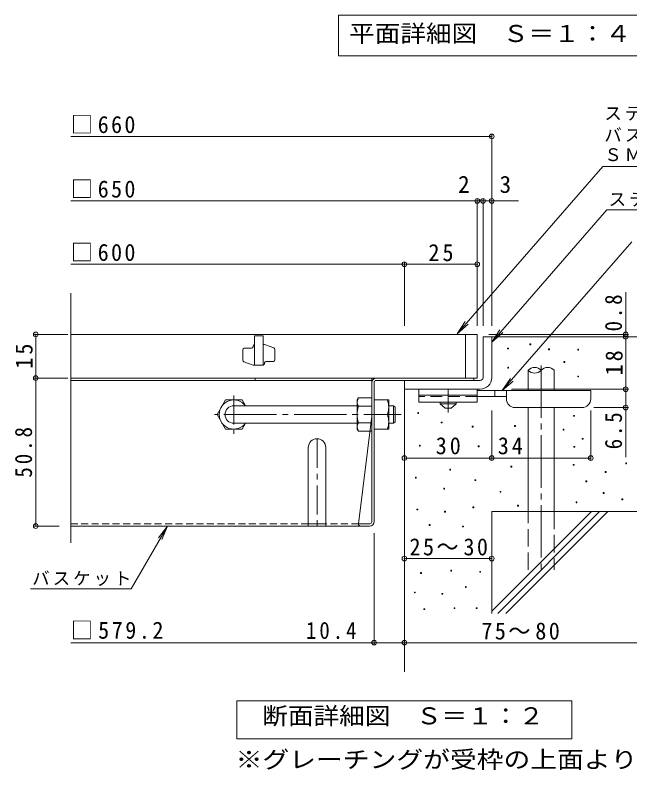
# Model space of a CAD drawing. Units: millimetres on the paper, enlarged 4 times, with parts at other scales. Extents: x -950 to 1126, y -781 to 780.
# Drawn here: x -822 to -400, y -614 to -96 of the extents above; entities that cross this region are included whole.
import ezdxf
from ezdxf.enums import TextEntityAlignment as Align

# ---------------------------------------------------------------- set-up
doc = ezdxf.new("R2010")
doc.units = ezdxf.units.MM
doc.header["$LTSCALE"] = 4
doc.header["$PDMODE"] = 32
doc.header["$PDSIZE"] = 3.2
for name, pattern in [('CHAIN1', [8, 5, -1, 1, -1]), ('CHAIN2', [12, 9, -1, 1, -1]), ('DASHED1', [1.8, 1.2, -0.6]), ('DASHED2', [3, 2, -1]), ('DASHED3', [4, 3, -1])]:
    doc.linetypes.add(name, pattern=pattern)
for name, color, linetype, lineweight in [('A-5_文字', 7, 'Continuous', 9), ('D-0_芯', 7, 'Continuous', 9), ('D-1_躯体', 2, 'Continuous', 9), ('D-2_仕上', 3, 'Continuous', 9), ('D-4_その他', 7, 'Continuous', 9), ('D-5_文字', 7, 'Continuous', 9), ('D-6_寸法', 6, 'Continuous', 9), ('D-7_ハッチ', 2, 'Continuous', 9), ('D-8_記号', 2, 'Continuous', 9), ('D-9_0-HOJO', 4, 'Continuous', 9), ('D-B_7-WAKU-T', 2, 'Continuous', 9)]:
    doc.layers.add(name, color=color, linetype=linetype, lineweight=lineweight)
doc.styles.add('ＭＳ ゴシック', font='')
doc.styles.get('ＭＳ ゴシック').set_extended_font_data('MS Gothic')

msp = doc.modelspace()

# ---------------------------------------------------------------- linework, layer by layer
at = {"layer": 'A-5_文字'}
for p, q in [((-599.913, -96.015), (-389.513, -96.015)), ((-599.913, -96.015), (-599.913, -124.015)), ((-599.913, -124.015), (-389.513, -124.015))]:
    msp.add_line(p, q, dxfattribs=at)
at = {"layer": 'D-0_芯'}
for points in [[(-483.863, -325.217), (-483.863, -324.617), (-483.263, -324.617), (-483.263, -325.217)], [(-468.507, -322.321), (-468.507, -321.721), (-467.907, -321.721), (-467.907, -322.321)], [(-455.654, -325.758), (-455.654, -325.158), (-455.054, -325.158), (-455.054, -325.758)], [(-435.678, -326.03), (-435.678, -325.429), (-435.078, -325.429), (-435.078, -326.03)], [(-445.153, -334.421), (-445.153, -333.821), (-444.553, -333.821), (-444.553, -334.421)], [(-483.799, -338.285), (-483.799, -337.685), (-483.199, -337.685), (-483.199, -338.285)], [(-435.702, -344.397), (-435.702, -343.797), (-435.102, -343.797), (-435.102, -344.397)], [(-545.599, -369.458), (-545.599, -368.858), (-544.999, -368.858), (-544.999, -369.458)], [(-438.504, -371.455), (-438.504, -370.855), (-437.904, -370.855), (-437.904, -371.455)], [(-529.458, -376.005), (-529.458, -375.405), (-528.859, -375.405), (-528.859, -376.005)], [(-479.101, -378.429), (-479.101, -377.829), (-478.502, -377.829), (-478.502, -378.429)], [(-508.141, -378.898), (-508.141, -378.298), (-507.541, -378.298), (-507.541, -378.898)], [(-445.714, -380.883), (-445.714, -380.283), (-445.114, -380.283), (-445.114, -380.883)], [(-432.631, -387.196), (-432.631, -386.596), (-432.031, -386.596), (-432.031, -387.196)], [(-544.439, -391.905), (-544.439, -391.305), (-543.839, -391.305), (-543.839, -391.905)], [(-504.043, -392.3), (-504.043, -391.699), (-503.443, -391.699), (-503.443, -392.3)], [(-438.252, -392.694), (-438.252, -392.094), (-437.652, -392.094), (-437.652, -392.694)], [(-402.669, -404.058), (-402.669, -403.458), (-402.069, -403.458), (-402.069, -404.058)], [(-523.604, -408.367), (-523.604, -407.767), (-523.003, -407.767), (-523.003, -408.367)], [(-481.599, -406.342), (-481.599, -405.742), (-480.999, -405.742), (-480.999, -406.342)], [(-438.82, -405.089), (-438.82, -404.489), (-438.22, -404.489), (-438.22, -405.089)], [(-547.174, -413.924), (-547.174, -413.324), (-546.574, -413.324), (-546.574, -413.924)], [(-416.765, -410.044), (-416.765, -409.444), (-416.165, -409.444), (-416.165, -410.044)], [(-506.261, -415.582), (-506.261, -414.982), (-505.661, -414.982), (-505.661, -415.582)], [(-430.035, -416.323), (-430.035, -415.723), (-429.434, -415.723), (-429.434, -416.323)], [(-527.697, -421.35), (-527.697, -420.75), (-527.097, -420.75), (-527.097, -421.35)], [(-489.041, -423.572), (-489.041, -422.972), (-488.441, -422.972), (-488.441, -423.572)], [(-418.119, -424.391), (-418.119, -423.791), (-417.519, -423.791), (-417.519, -424.391)], [(-405.376, -428.692), (-405.376, -428.092), (-404.776, -428.092), (-404.776, -428.692)], [(-546.208, -435.694), (-546.208, -435.094), (-545.608, -435.094), (-545.608, -435.694)], [(-507.684, -434.276), (-507.684, -433.676), (-507.084, -433.676), (-507.084, -434.276)], [(-476.994, -433.046), (-476.994, -432.446), (-476.394, -432.446), (-476.394, -433.046)], [(-436.833, -430.805), (-436.833, -430.205), (-436.233, -430.205), (-436.233, -430.805)], [(-527.198, -437.249), (-527.198, -436.649), (-526.598, -436.649), (-526.598, -437.249)], [(-537.634, -446.326), (-537.634, -445.726), (-537.034, -445.726), (-537.034, -446.326)], [(-514.827, -447.355), (-514.827, -446.755), (-514.227, -446.755), (-514.227, -447.355)], [(-543.619, -479.285), (-543.619, -478.685), (-543.019, -478.685), (-543.019, -479.285)], [(-522.91, -477.762), (-522.91, -477.162), (-522.31, -477.162), (-522.31, -477.762)], [(-502.963, -478.524), (-502.963, -477.923), (-502.363, -477.923), (-502.363, -478.524)], [(-547.882, -492.684), (-547.882, -492.084), (-547.282, -492.084), (-547.282, -492.684)], [(-512.861, -488.878), (-512.861, -488.277), (-512.26, -488.277), (-512.26, -488.878)], [(-529.001, -493.598), (-529.001, -492.998), (-528.401, -492.998), (-528.401, -493.598)], [(-541.335, -504.105), (-541.335, -503.504), (-540.735, -503.504), (-540.735, -504.105)], [(-520.626, -503.496), (-520.626, -502.895), (-520.026, -502.895), (-520.026, -503.496)], [(-505.4, -503.496), (-505.4, -502.895), (-504.799, -502.895), (-504.799, -503.496)]]:
    msp.add_lwpolyline(points, close=True, dxfattribs=at)
at = {"layer": 'D-1_躯体'}
for p, q in [((-500.713, -316.838), (-494.713, -316.838)), ((-500.713, -344.838), (-500.713, -316.838)), ((-494.713, -316.838), (-494.713, -344.837)), ((-554.716, -346.837), (-502.713, -346.838)), ((-554.713, -352.838), (-554.713, -346.838)), ((-502.713, -352.837), (-554.717, -352.838))]:
    msp.add_line(p, q, dxfattribs=at)
at = {"layer": 'D-1_躯体', "color": 3}
for p, q in [((-565.52, -364.238), (-562.12, -364.238)), ((-562.12, -364.238), (-561.12, -365.238)), ((-562.12, -376.238), (-562.12, -364.238)), ((-561.12, -375.238), (-561.12, -365.238)), ((-565.52, -376.238), (-562.12, -376.238)), ((-562.12, -376.238), (-561.12, -375.238))]:
    msp.add_line(p, q, dxfattribs=at)
at = {"layer": 'D-1_躯体'}
for centre, radius, start, end in [((-502.713, -344.837), 8, 270, 0.00024), ((-502.714, -344.838), 2, 270.02448, 0.01074), ((-502.713, -344.838), 2, 270, 0.0002)]:
    msp.add_arc(centre, radius, start, end, dxfattribs=at)
at = {"layer": 'D-2_仕上'}
for p, q in [((-783.78, -458.215), (-783.78, -286.958)), ((-504.713, -315.238), (-783.78, -315.238)), ((-512.713, -345.238), (-512.713, -315.238)), ((-504.713, -315.238), (-504.713, -345.238)), ((-657.713, -316.238), (-657.713, -336.238)), ((-651.713, -316.238), (-657.713, -316.238)), ((-651.713, -316.238), (-651.713, -336.238)), ((-665.713, -333.033), (-665.713, -325.738)), ((-664.713, -324.738), (-659.713, -324.738)), ((-658.713, -323.738), (-658.713, -323.238)), ((-650.713, -322.238), (-651.713, -322.238)), ((-644.376, -324.501), (-650.713, -322.238)), ((-643.713, -325.442), (-643.713, -332.738)), ((-665.049, -333.975), (-658.713, -336.238)), ((-651.713, -336.238), (-658.713, -336.238)), ((-650.713, -335.238), (-650.713, -334.738)), ((-649.713, -333.738), (-644.713, -333.738)), ((-783.78, -345.238), (-504.713, -345.238))]:
    msp.add_line(p, q, dxfattribs=at)
for centre, start, end in [((-664.713, -325.738), 90, 180), ((-659.713, -323.738), 270, 0), ((-657.713, -323.238), 90, 180), ((-644.713, -325.442), 0, 70.34616), ((-664.713, -333.033), 180, 250.34616), ((-651.713, -335.238), 270, 0), ((-649.713, -334.738), 90, 180), ((-644.713, -332.738), 270, 0)]:
    msp.add_arc(centre, 1, start, end, dxfattribs=at)
at = {"layer": 'D-4_その他'}
for p, q in [((-783.78, -179.291), (-494.713, -179.291)), ((-494.713, -309.256), (-494.713, -178.091)), ((-504.713, -309.256), (-504.713, -222.369)), ((-500.713, -309.256), (-500.713, -222.369)), ((-783.78, -223.569), (-476.439, -223.569)), ((-554.713, -309.256), (-554.713, -265.87)), ((-402.73, -316.838), (-402.73, -286.259)), ((-785.92, -315.238), (-809.141, -315.238)), ((-807.941, -345.238), (-807.941, -315.238)), ((-401.53, -315.238), (-496.713, -315.238)), ((-402.73, -316.838), (-402.73, -352.838)), ((-785.92, -345.238), (-809.141, -345.238)), ((-807.941, -345.238), (-807.941, -446.838)), ((-481.112, -352.838), (-401.53, -352.838)), ((-402.73, -352.838), (-402.73, -399.538)), ((-494.713, -401.279), (-494.713, -367.437)), ((-426.713, -401.279), (-426.713, -367.437)), ((-401.53, -365.437), (-424.713, -365.437)), ((-809.141, -446.838), (-791.78, -446.838)), ((-717.535, -446.838), (-721.362, -456.076)), ((-575.52, -528.038), (-575.52, -451.638)), ((-554.713, -469.085), (-494.713, -469.085)), ((-811.613, -489.845), (-742.365, -489.845)), ((-554.713, -516.838), (-554.713, -528.038)), ((-575.52, -526.838), (-783.78, -526.838)), ((-554.713, -526.838), (-575.52, -526.838)), ((-554.713, -526.838), (-394.713, -526.838))]:
    msp.add_line(p, q, dxfattribs=at)
for points in [[(-783.78, -267.07), (-554.713, -267.07), (-504.713, -267.07)], [(-554.713, -400.079), (-494.713, -400.079), (-426.713, -400.079)], [(-742.365, -489.845), (-717.535, -446.838), (-723.623, -454.771)]]:
    msp.add_lwpolyline(points, dxfattribs=at)
msp.add_lwpolyline([(-669.713, -592.838), (-669.713, -566.838), (-439.713, -566.838), (-439.713, -592.838)], close=True, dxfattribs=at)
for p in [(-494.713, -179.291), (-504.713, -223.569), (-500.713, -223.569), (-494.713, -223.569), (-554.713, -267.07), (-504.713, -267.07), (-807.941, -315.238), (-402.73, -315.238), (-402.73, -316.838), (-807.941, -345.238), (-402.73, -352.838), (-402.73, -365.437), (-554.713, -400.079), (-494.713, -400.079), (-426.713, -400.079), (-807.941, -446.838), (-554.713, -469.085), (-494.713, -469.085), (-575.52, -526.838), (-554.713, -526.838)]:
    msp.add_point(p, dxfattribs=at)
at = {"layer": 'D-5_文字'}
for p, q in [((-418.373, -199.851), (-518.407, -314.785)), ((-418.373, -199.851), (-153.26, -199.851)), ((-415.686, -229.728), (-494.713, -320.525)), ((-415.686, -229.728), (-234.439, -229.728)), ((-398.546, -251.673), (-487.465, -353.837)), ((-518.407, -314.785), (-512.883, -306.449)), ((-518.407, -314.785), (-510.914, -308.163)), ((-494.713, -320.525), (-489.189, -312.19)), ((-494.713, -320.525), (-487.219, -313.904)), ((-487.465, -353.837), (-481.941, -345.502)), ((-487.465, -353.837), (-479.972, -347.216))]:
    msp.add_line(p, q, dxfattribs=at)
at = {"layer": 'D-6_寸法'}
for p, q in [((-494.713, -316.838), (-328.713, -316.838)), ((-469.796, -353.837), (-469.796, -339.837)), ((-451.796, -353.837), (-451.796, -339.837)), ((-554.713, -352.838), (-554.713, -546.838)), ((-469.796, -436.838), (-469.796, -365.437)), ((-451.796, -436.838), (-451.796, -365.437)), ((-494.713, -436.838), (-494.713, -506.837)), ((-494.713, -436.838), (-394.713, -436.838)), ((-494.713, -505.241), (-426.309, -436.838)), ((-490.653, -506.837), (-420.653, -436.838)), ((-484.997, -506.837), (-414.997, -436.838))]:
    msp.add_line(p, q, dxfattribs=at)
at = {"layer": 'D-6_寸法', "linetype": 'CHAIN2'}
msp.add_line((-460.796, -336.452), (-460.796, -476.838), dxfattribs=at)
at = {"layer": 'D-6_寸法', "linetype": 'DASHED3'}
for p, q in [((-469.796, -476.838), (-469.796, -436.838)), ((-451.796, -436.838), (-451.796, -476.838))]:
    msp.add_line(p, q, dxfattribs=at)
at = {"layer": 'D-6_寸法'}
for centre, start, end in [((-465.296, -343.899), 42.07146, 137.92854), ((-465.296, -335.775), 222.07146, 317.92854), ((-456.296, -343.899), 42.07146, 137.92854)]:
    msp.add_arc(centre, 6.062, start, end, dxfattribs=at)
at = {"layer": 'D-7_ハッチ'}
for p, q in [((-577.12, -345.238), (-783.78, -345.238)), ((-577.12, -346.838), (-783.78, -346.838)), ((-657.122, -345.238), (-657.122, -346.838)), ((-577.12, -443.905), (-577.12, -345.238)), ((-574.187, -346.838), (-507.113, -346.838)), ((-573.92, -345.238), (-507.113, -345.238)), ((-507.113, -345.238), (-507.113, -346.838)), ((-575.52, -443.638), (-575.52, -348.171)), ((-577.12, -371.238), (-586.344, -445.238)), ((-578.453, -445.238), (-586.344, -445.238)), ((-578.72, -446.838), (-783.78, -446.838))]:
    msp.add_line(p, q, dxfattribs=at)
at = {"layer": 'D-7_ハッチ', "linetype": 'DASHED1'}
for p, q in [((-620.72, -445.238), (-783.78, -445.238)), ((-586.344, -445.238), (-608.72, -445.238))]:
    msp.add_line(p, q, dxfattribs=at)
at = {"layer": 'D-7_ハッチ'}
for centre, radius, start, end in [((-573.92, -348.438), 3.2, 90, 180), ((-574.187, -348.171), 1.333, 90, 180), ((-584.744, -445.238), 1.6, 180, 270), ((-578.72, -443.638), 3.2, 270, 0), ((-578.453, -443.905), 1.333, 270, 0)]:
    msp.add_arc(centre, radius, start, end, dxfattribs=at)
at = {"layer": 'D-8_記号', "linetype": 'CHAIN1'}
for p, q in [((-671.913, -357.045), (-671.913, -383.431)), ((-658.72, -370.238), (-685.106, -370.238)), ((-614.72, -386.838), (-614.72, -446.838))]:
    msp.add_line(p, q, dxfattribs=at)
at = {"layer": 'D-8_記号'}
for p, q in [((-620.72, -392.838), (-620.72, -446.838)), ((-608.72, -392.838), (-608.72, -446.838)), ((-620.72, -445.238), (-608.72, -445.238))]:
    msp.add_line(p, q, dxfattribs=at)
msp.add_arc((-614.72, -392.838), 6, 0, 180, dxfattribs=at)
at = {"layer": 'D-9_0-HOJO', "color": 3}
for p, q in [((-544.713, -352.838), (-544.713, -361.838)), ((-504.713, -352.838), (-544.713, -352.838)), ((-504.713, -356.838), (-544.713, -356.838)), ((-504.713, -352.838), (-504.713, -361.838)), ((-504.713, -361.838), (-544.713, -361.838))]:
    msp.add_line(p, q, dxfattribs=at)
at = {"layer": 'D-9_0-HOJO', "linetype": 'CHAIN1'}
msp.add_line((-524.713, -368.933), (-524.713, -352.838), dxfattribs=at)
at = {"layer": 'D-9_0-HOJO'}
for p, q in [((-426.713, -353.837), (-504.713, -353.837)), ((-492.713, -357.837), (-492.713, -353.837)), ((-484.713, -359.437), (-484.713, -353.837)), ((-426.713, -359.437), (-426.713, -353.837)), ((-484.703, -357.837), (-504.713, -357.837)), ((-478.713, -365.437), (-432.713, -365.437))]:
    msp.add_line(p, q, dxfattribs=at)
at = {"layer": 'D-9_0-HOJO', "color": 3, "linetype": 'DASHED2'}
msp.add_line((-504.713, -357.838), (-544.713, -357.838), dxfattribs=at)
at = {"layer": 'D-9_0-HOJO', "color": 2}
for p, q in [((-530.213, -362.837), (-530.213, -361.838)), ((-519.213, -362.837), (-519.213, -361.838)), ((-530.213, -362.837), (-526.713, -365.837)), ((-530.213, -362.837), (-519.213, -362.837)), ((-526.713, -365.837), (-522.713, -365.837)), ((-522.713, -365.837), (-519.213, -362.837))]:
    msp.add_line(p, q, dxfattribs=at)
at = {"layer": 'D-9_0-HOJO'}
for centre, start, end in [((-478.713, -359.437), 180, 270), ((-432.713, -359.437), 270, 0)]:
    msp.add_arc(centre, 6, start, end, dxfattribs=at)
at = {"layer": 'D-B_7-WAKU-T'}
for p, q in [((-683.413, -370.238), (-677.64, -360.238)), ((-677.64, -360.238), (-666.187, -360.238)), ((-663.886, -364.222), (-666.187, -360.238)), ((-587.12, -360.238), (-586.254, -358.738)), ((-587.12, -380.238), (-587.12, -360.238)), ((-577.12, -358.738), (-586.254, -358.738)), ((-575.52, -360.238), (-565.52, -360.238)), ((-565.52, -380.238), (-565.52, -360.238)), ((-586.254, -364.511), (-577.12, -364.511)), ((-683.413, -370.238), (-677.64, -380.238)), ((-575.52, -370.238), (-566.386, -370.238)), ((-663.877, -376.238), (-666.187, -380.238)), ((-586.254, -375.964), (-577.12, -375.964)), ((-677.64, -380.238), (-666.187, -380.238)), ((-587.12, -380.238), (-586.254, -381.738)), ((-577.12, -381.738), (-586.254, -381.738)), ((-575.52, -380.238), (-565.52, -380.238))]:
    msp.add_line(p, q, dxfattribs=at)
at = {"layer": 'D-B_7-WAKU-T', "color": 3}
for p, q in [((-671.913, -364.238), (-587.12, -364.238)), ((-671.913, -376.238), (-587.12, -376.238))]:
    msp.add_line(p, q, dxfattribs=at)
at = {"layer": 'D-B_7-WAKU-T', "color": 3, "linetype": 'CHAIN2'}
msp.add_line((-678.489, -370.238), (-556.911, -370.238), dxfattribs=at)
at = {"layer": 'D-B_7-WAKU-T', "linetype": 'CHAIN1'}
msp.add_line((-560.147, -370.238), (-566.271, -370.238), dxfattribs=at)
at = {"layer": 'D-B_7-WAKU-T'}
for centre, radius, start, end in [((-671.913, -370.238), 10, 36.87019, 323.12981), ((-581.651, -361.558), 5.47, 180.2103, 212.68507), ((-580.556, -362.028), 6.579, 149.99998, 176.07924), ((-580.386, -365.238), 14.866, 340.34633, 19.65366), ((-567.755, -370.238), 19.365, 162.79973, 197.20026), ((-580.386, -375.238), 14.866, 340.34633, 19.65366), ((-581.651, -378.918), 5.47, 147.31491, 179.78969), ((-580.556, -378.448), 6.579, 183.92075, 210)]:
    msp.add_arc(centre, radius, start, end, dxfattribs=at)
at = {"layer": 'D-B_7-WAKU-T', "color": 3}
msp.add_arc((-671.913, -370.238), 6, 90, 270, dxfattribs=at)

# ---------------------------------------------------------------- texts
at = {"layer": 'A-5_文字', "color": 2, "style": 'ＭＳ ゴシック', "width": 1.1}
msp.add_text('平面詳細図\u3000Ｓ＝１：４', height=11.73, dxfattribs=at).set_placement((-592.713, -118.015), align=Align.BOTTOM_LEFT)
at = {"layer": 'D-4_その他', "color": 2, "style": 'ＭＳ ゴシック'}
for s, p in [('2', (-517.891, -221.57)), ('3', (-489.392, -221.57))]:
    msp.add_text(s, height=11.73, dxfattribs=at).set_placement(p, align=Align.BOTTOM_LEFT)
for s, width, p in [('断面詳細図\u3000Ｓ＝１：２', 1.1, (-652.343, -586.449)), ('※グレーチングが受枠の上面より0.8mm高くなります。', 1.15, (-670.663, -616.423))]:
    msp.add_text(s, height=11.73, dxfattribs=dict(at, width=width)).set_placement(p, align=Align.BOTTOM_LEFT)
at = {"layer": 'D-4_その他', "color": 2, "char_height": 11.73, "attachment_point": 7, "style": 'ＭＳ ゴシック'}
for s, insert in [('\\T1.21;\\W0.95;□660', (-783.78, -177.291)), ('\\T1.21;\\W0.95;□650', (-783.78, -221.569)), ('\\T1.21;\\W0.95;□600', (-783.78, -265.07)), ('\\T1.27;\\W0.95;25', (-538.213, -265.07)), ('\\T1.27;\\W0.95;30', (-533.213, -397.679)), ('\\T1.27;\\W0.95;34', (-490.566, -397.679)), ('\\T1.22;\\W0.95;25～30', (-551.213, -467.085)), ('\\T1.23;\\W0.95;□579.2', (-783.78, -524.438)), ('\\T1.28;\\W0.9;10.4', (-622.35, -524.438)), ('\\T1.22;\\W0.95;75～80', (-501.86, -524.838))]:
    msp.add_mtext(s, dxfattribs=dict(at, insert=insert))
at = {"layer": 'D-4_その他', "color": 2, "char_height": 11.73, "attachment_point": 7, "rotation": 90, "style": 'ＭＳ ゴシック'}
for s, insert in [('\\T1.27;\\W0.9;0.8', (-405.13, -313.177)), ('\\T1.27;\\W0.95;15', (-809.941, -338.738)), ('\\T1.27;\\W0.95;18', (-404.731, -343.338)), ('\\T1.27;\\W0.9;6.5', (-405.13, -394.115)), ('\\T1.28;\\W0.9;50.8', (-810.341, -413.538))]:
    msp.add_mtext(s, dxfattribs=dict(at, insert=insert))
at = {"layer": 'D-4_その他', "insert": (-810.365, -487.942), "char_height": 8.798, "attachment_point": 7, "style": 'ＭＳ ゴシック'}
msp.add_mtext('\\T1.17;バスケット', dxfattribs=at)
at = {"layer": 'D-5_文字', "char_height": 8.798, "attachment_point": 7, "style": 'ＭＳ ゴシック'}
for s, insert in [('\\T1.17;ステンレス製グレーチング', (-417.411, -168.801)), ('\\T1.17;バスケット付\u3000滑り止め模様付\u3000集水桝用', (-417.411, -183.788)), ('\\T1.17;ＳＭＱＷ６５１５Ａ（Ｐ＝１３）', (-417.411, -198.443)), ('\\T1.17;ステンレス製受枠ＲＬ－１５', (-414.439, -227.825))]:
    msp.add_mtext(s, dxfattribs=dict(at, insert=insert))

doc.saveas('drawing.dxf')
